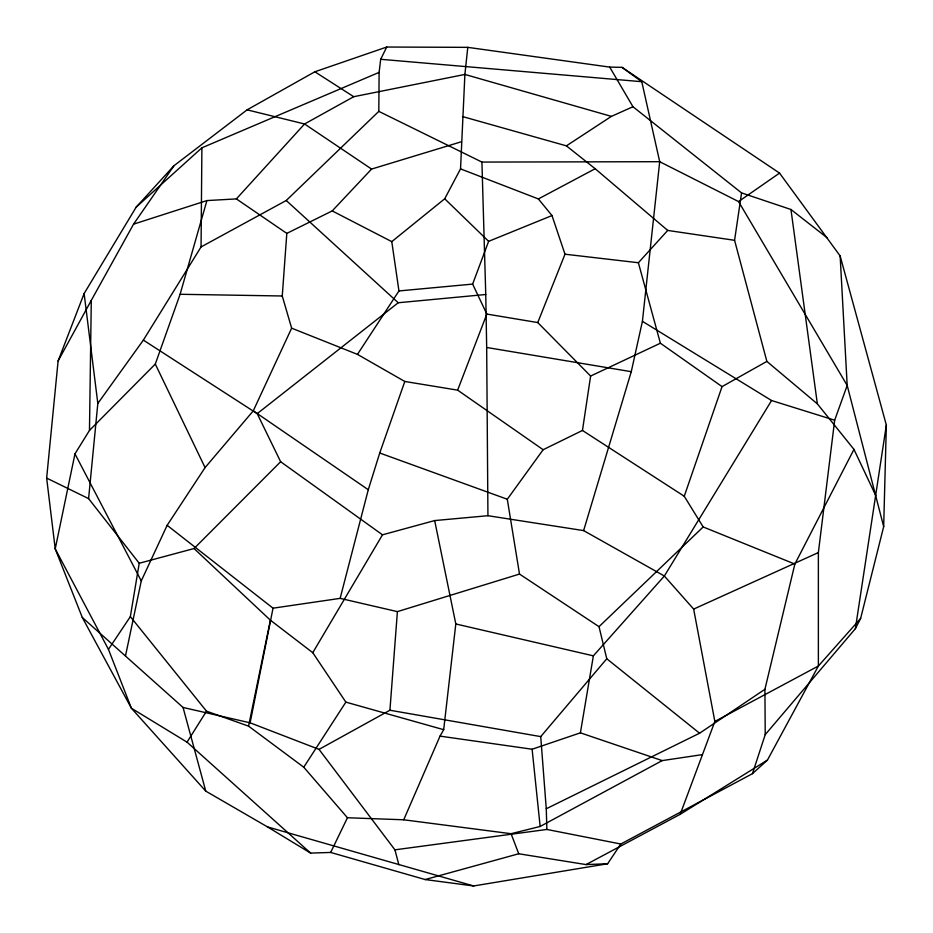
<?xml version="1.0" encoding="UTF-8"?>
<svg xmlns="http://www.w3.org/2000/svg" width="933" height="933" viewBox="0 0 933 933"><rect width="100%" height="100%" fill="white"/><g stroke="black" fill="none" stroke-linecap="round" stroke-linejoin="round"><path stroke-width="1.4" d="M310.631 853.1L187.043 742.155L131.39 708.217L108.45 649.368L130.352 616.631L139.227 563.264L88.6 498.619L97.825 403.453L143.355 340.113L201.061 246.93L286.244 200.502L378.81 111.365L379.113 72.377L380.687 59.292L386.729 47.035L467.783 47.35L609.715 67.106L622.008 67.351L779.545 173.095L840.143 255.945L886.35 425.086L883.679 526.62L860.623 618.451L855.374 628.69L765.223 734.621L752.453 773.679L620.83 844.015L607.628 863.76L473.637 885.965L425.156 879.551L330.679 852.447L310.631 853.1L267.549 826.93L205.761 791.126L131.39 708.217L82.291 617.471L55.222 548.872L46.65 478.093L58.103 360.966L84.122 293.533L136.171 207.149L173.981 165.712L247.093 109.849L314.853 71.783L386.729 47.035M201.061 246.93L201.89 147.811L379.113 72.377M108.45 649.368L55.222 548.872L74.967 453.858L89.475 430.428L91.294 300.368L133.559 224.165L173.981 165.712M461.427 141.746L371.579 169.071L332.218 210.916L286.816 233.39L282.256 295.994L291.644 328.171L357.456 354.377L398.951 290.944L391.778 241.635L444.714 198.787L460.54 168.873L464.891 74.442L467.783 47.35M82.291 617.471L183.066 707.471L250.114 722.818L319.028 749.374L389.924 710.235L397.4 611.628L519.506 574.063L599.009 626.673L606.777 658.768L699.575 733.221L764.92 689.3L794.858 564.08L853.963 449.391L817.355 403.861L766.868 361.409L734.574 240.306L741.56 192.898L632.959 106.724L609.715 67.106M425.156 879.551L518.736 853.765L586.052 864.588L680.204 814.299L714.853 721.454L693.651 609.097L664.354 576.011L583.626 530.597L631.268 371.684L642.417 321.314L659.701 161.701L641.776 81.696L622.008 67.351M443.688 729.688L455.805 623.967L434.673 520.567L382.495 534.819L312.765 652.692L345.863 702.129L443.688 729.688L440.026 736.125L403.721 819.792L347.449 817.751L303.761 767.206L248.563 726.142L206.508 711.179L130.352 616.631M752.453 773.679L767.451 760.068L818.381 666.01L818.369 552.569L834.673 420.212L847.187 385.434L840.143 255.945M519.506 574.063L507.295 499.248L543.146 449.718L582.46 430.463L590.612 376.046L537.758 322.561L486.851 314.071L472.634 284.099L488.624 241.344L551.998 215.558L564.99 254.208L537.758 322.561M855.374 628.69L886.35 425.086M440.026 736.125L532.113 749.234L580.396 732.837L593.376 655.841L664.354 576.011L771.579 400.525L834.673 420.212M250.114 722.818L273.031 608.188L167.147 525.314L205.073 467.596L253.275 410.835L291.644 328.171M248.563 726.142L270.372 620.177L194.041 548.534L139.227 563.264M125.558 655.631L141.268 580.909L167.147 525.314M273.031 608.188L340.137 598.368L368.278 489.732L379.731 453.006L404.805 381.469L357.456 354.377M89.475 430.428L155.298 364.057L180.104 294.28L206.916 200.572L236.376 198.904L286.816 233.39M794.858 564.08L703.179 526.958L684.251 496.251L722.06 386.612L766.868 361.409M543.146 449.718L457.636 390.146L486.851 314.071M330.679 852.447L347.449 817.751M58.103 360.966L91.294 300.368M187.043 742.155L206.508 711.179M303.761 767.206L345.863 702.129M620.83 844.015L546.878 829.449L546.26 808.771L540.72 736.615L606.777 658.768M860.623 618.451L818.381 666.01L714.853 721.454M564.99 254.208L638.382 262.733L667.713 230.428L734.574 240.306M236.376 198.904L304.555 123.984L353.724 96.705L464.891 74.442L611.407 116.38L632.959 106.724M194.041 548.534L280.635 461.73L257.205 413.646L143.355 340.113M599.009 626.673L703.179 526.958M136.171 207.149L201.89 147.811M257.205 413.646L398.228 302.747L485.755 294.501L481.918 162.074L378.81 111.365M481.918 162.074L659.701 161.701L738.563 201.575L779.545 173.095M462.453 116.543L566.389 145.851L611.407 116.38M680.204 814.299L767.451 760.068M403.721 819.792L511.062 833.705L540.149 826.463L662.185 760.605L702.304 754.634M460.54 168.873L538.376 198.939L595.172 168.733L667.713 230.428M546.26 808.771L699.575 733.221M590.612 376.046L660.389 343.216L722.06 386.612M693.651 609.097L818.369 552.569M133.559 224.165L206.916 200.572M319.028 749.374L394.927 849.835L546.878 829.449M398.951 290.944L472.634 284.099M434.673 520.567L487.936 515.704L583.626 530.597M586.052 864.588L607.628 863.76M180.104 294.28L282.256 295.994M380.687 59.292L641.776 81.696M404.805 381.469L457.636 390.146M485.755 294.501L486.676 347.473L631.268 371.684M389.924 710.235L540.72 736.615M455.805 623.967L593.376 655.841M340.137 598.368L397.4 611.628M247.093 109.849L304.555 123.984L371.579 169.071M267.549 826.93L473.637 885.965M741.56 192.898L790.951 209.493L827.373 237.95M580.396 732.837L662.185 760.605M379.731 453.006L507.295 499.248M46.65 478.093L88.6 498.619M332.218 210.916L391.778 241.635M642.417 321.314L771.579 400.525M314.853 71.783L353.724 96.705M582.46 430.463L684.251 496.251M253.275 410.835L368.278 489.732M280.635 461.73L382.495 534.819M270.372 620.177L312.765 652.692M566.389 145.851L595.172 168.733M286.244 200.502L398.228 302.747M444.714 198.787L488.624 241.344M538.376 198.939L551.998 215.558M738.563 201.575L847.187 385.434L883.679 526.62M74.967 453.858L141.268 580.909M155.298 364.057L205.073 467.596M853.963 449.391L875.644 495.33M511.062 833.705L518.736 853.765M638.382 262.733L660.389 343.216M183.066 707.471L205.761 791.126M394.927 849.835L398.858 864.728M790.951 209.493L817.355 403.861M84.122 293.533L97.825 403.453M532.113 749.234L540.149 826.463M486.676 347.473L487.936 515.704M764.92 689.3L765.223 734.621"/></g></svg>
